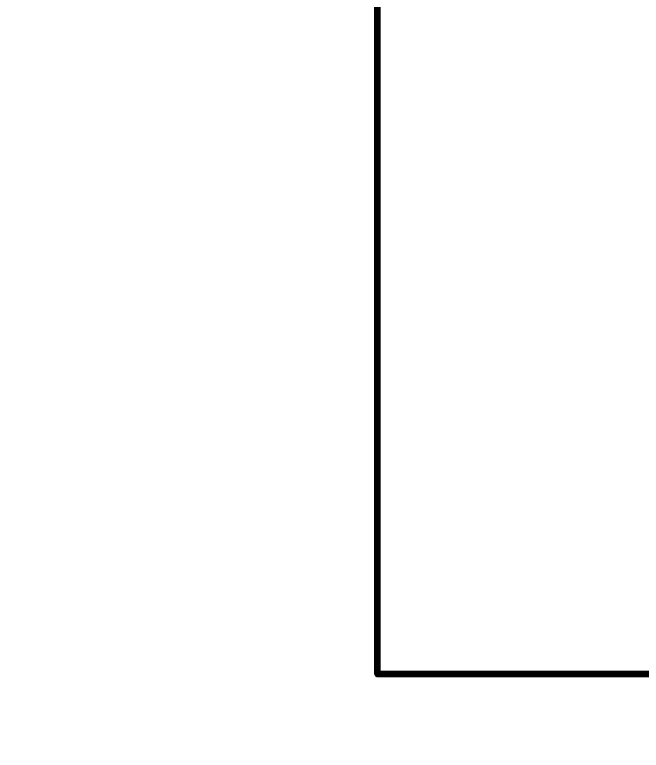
# Model space of a CAD drawing. Header units: millimetres. Extents: x -354900 to 8840672, y 0 to 292181.
# Drawn here: x -52403 to -51924, y 114348 to 114911 of the extents above; entities that cross this region are included whole.
import ezdxf
from ezdxf import colors
from ezdxf.entities.mleader import LeaderData, LeaderLine
from ezdxf.math import Vec2, Vec3

# ---------------------------------------------------------------- set-up
doc = ezdxf.new("R2010")
doc.units = ezdxf.units.MM
doc.header["$MEASUREMENT"] = 0
doc.layers.get('0').update_dxf_attribs({"color": 250, "lineweight": 9})
for name, color, linetype, lineweight in [('АР_Оси размеры', 164, 'Continuous', 9), ('АР_Отметки', 250, 'Continuous', 15), ('АР_Размеры', 175, 'Continuous', 9)]:
    doc.layers.add(name, color=color, linetype=linetype, lineweight=lineweight)
doc.styles.add('ISOCPEUR', font='isocpeur.ttf', dxfattribs={"width": 0.7})
doc.styles.add('ГОСТ 2.304', font='isocpeur.ttf', dxfattribs={"width": 0.7})
doc.dimstyles.new('СПДС', dxfattribs={"dimscale": 100, "dimtxt": 2.5, "dimasz": 2.5, "dimexe": 1.5, "dimexo": 0, "dimgap": 1, "dimtad": 1, "dimdec": 0, "dimrnd": 1, "dimtxsty": 'ГОСТ 2.304', "dimblk": 'OBLIQUE', "dimcen": 2.5, "dimdle": 1.5, "dimadec": 0, "dimazin": 2, "dimtfac": 0.75, "dimtdec": 0, "dimtmove": 1, "dimatfit": 3, "dimfxl": 1, "dimtolj": 1, "dimarcsym": 1})

# ---------------------------------------------------------------- blocks, each defined once
blk = doc.blocks.new('_DotSmall')
at = {"color": 0, "linetype": 'ByBlock', "const_width": 0.5}
blk.add_lwpolyline([(-0.0625, 0, 1), (0.0625, 0, 1)], format="xyb", close=True, dxfattribs=at)
blk = doc.blocks.new('_Oblique')
at = {"color": 0, "linetype": 'ByBlock', "lineweight": -2}
blk.add_line((-0.5, -0.5), (0.5, 0.5), dxfattribs=at)
blk = doc.blocks.new('*D642')
at = {"layer": 'АР_Оси размеры', "color": 0, "lineweight": -2, "ltscale": 100, "transparency": 16777216}
for p, q in [((-52125.76, 114406), (-52125.76, 117097.5)), ((-48455.76, 114406), (-48455.76, 117097.5)), ((-52275.76, 116947.5), (-48305.76, 116947.5))]:
    blk.add_line(p, q, dxfattribs=at)
at = {"layer": 'АР_Оси размеры', "color": 0, "lineweight": -2, "ltscale": 100, "transparency": 16777216, "xscale": 250, "yscale": 250, "zscale": 250, "rotation": 180}
blk.add_blockref('_Oblique', (-52125.76, 116947.5), dxfattribs=at)
at = {"layer": 'АР_Оси размеры', "color": 0, "lineweight": -2, "ltscale": 100, "transparency": 16777216, "xscale": 250, "yscale": 250, "zscale": 250}
blk.add_blockref('_Oblique', (-48455.76, 116947.5), dxfattribs=at)
at = {"layer": 'АР_Оси размеры', "color": 0, "ltscale": 100, "transparency": 16777216, "insert": (-50290.76, 117184.91), "char_height": 250, "attachment_point": 5, "style": 'ГОСТ 2.304'}
blk.add_mtext('\\A1;3670', dxfattribs=at)

msp = doc.modelspace()

# ---------------------------------------------------------------- linework, layer by layer
at = {"layer": 'АР_Размеры', "color": 2, "lineweight": 200, "ltscale": 100}
msp.add_lwpolyline([(-52125.76, 115329.6), (-48455.76, 115329.6), (-48455.76, 114406), (-52125.76, 114406)], close=True, dxfattribs=at)

# ---------------------------------------------------------------- dimensions: what is measured, and where the dimension line sits
at = {"layer": 'АР_Оси размеры', "color": 2, "ltscale": 100}
dim = msp.add_linear_dim(base=(-48455.76, 116947.5), p1=(-52125.76, 114406), p2=(-48455.76, 114406), dimstyle='СПДС', dxfattribs=at)
dim.commit()
dim.dimension.update_dxf_attribs({"geometry": '*D642', "text_midpoint": (-50290.76, 117184.91)})

# ---------------------------------------------------------------- leaders
at = {"layer": 'АР_Отметки'}
ml = msp.add_multileader_mtext('Standard', dxfattribs=at)
ml.set_content('Л.4', color=256, style='ISOCPEUR')
ml.set_leader_properties(color=256, linetype='Continuous', lineweight=-1)
ml.set_arrow_properties(name='DOTSMALL')
ml.build(insert=Vec2(0, 0))
ml.multileader.update_dxf_attribs({"has_text_frame": 1, "text_left_attachment_type": 4, "text_right_attachment_type": 4, "dogleg_length": 100, "arrow_head_size": 180})
ctx = ml.context
ctx.base_point, ctx.char_height, ctx.arrow_head_size, ctx.landing_gap_size, ctx.plane_origin = Vec3(-52760.67, 130115.22), 250, 180, 50, Vec3(-24642.21, 117978.47)
ctx.left_attachment, ctx.right_attachment = 4, 4
notes = []
notes.append((ctx, [(0, (0, 0, 0), (0, 0), (1, 0), 1, [])]))
ctx.mtext.insert, ctx.mtext.width, ctx.mtext.line_spacing_style, ctx.mtext.flow_direction = Vec3(-52710.67, 130448.56), 852.697, 2, 5
ml = msp.add_multileader_mtext('Standard', dxfattribs=at)
ml.set_content('+2,850', color=256, style='ISOCPEUR')
ml.set_leader_properties(color=256, linetype='Continuous', lineweight=-1)
ml.set_arrow_properties(name='DOTSMALL')
ml.build(insert=Vec2(0, 0))
ml.multileader.update_dxf_attribs({"has_text_frame": 1, "text_left_attachment_type": 4, "text_right_attachment_type": 4, "dogleg_length": 100, "arrow_head_size": 180})
ctx = ml.context
ctx.base_point, ctx.char_height, ctx.arrow_head_size, ctx.landing_gap_size, ctx.plane_origin = Vec3(-52884.64, 128037.66), 250, 180, 50, Vec3(-52324.72, 128976.95)
ctx.left_attachment, ctx.right_attachment = 4, 4
notes.append((ctx, [(0, (0, 0, 0), (0, 0), (1, 0), 1, [])]))
ctx.mtext.insert, ctx.mtext.width, ctx.mtext.line_spacing_style, ctx.mtext.flow_direction = Vec3(-52834.64, 128370.99), 852.697, 2, 5
for ctx, leaders in notes:
    for number, flags, end, landing, length, lines in leaders:
        leader = LeaderData()
        leader.index, (leader.has_last_leader_line, leader.has_dogleg_vector, leader.attachment_direction) = number, flags
        leader.last_leader_point, leader.dogleg_vector, leader.dogleg_length = Vec3(end), Vec3(landing), length
        for number, points, colour, breaks in lines:
            line = LeaderLine()
            line.index, line.vertices, line.color, line.breaks = number, Vec3.list(points), colors.encode_raw_color(colour), breaks
            leader.lines.append(line)
        ctx.leaders.append(leader)

doc.saveas('drawing.dxf')
